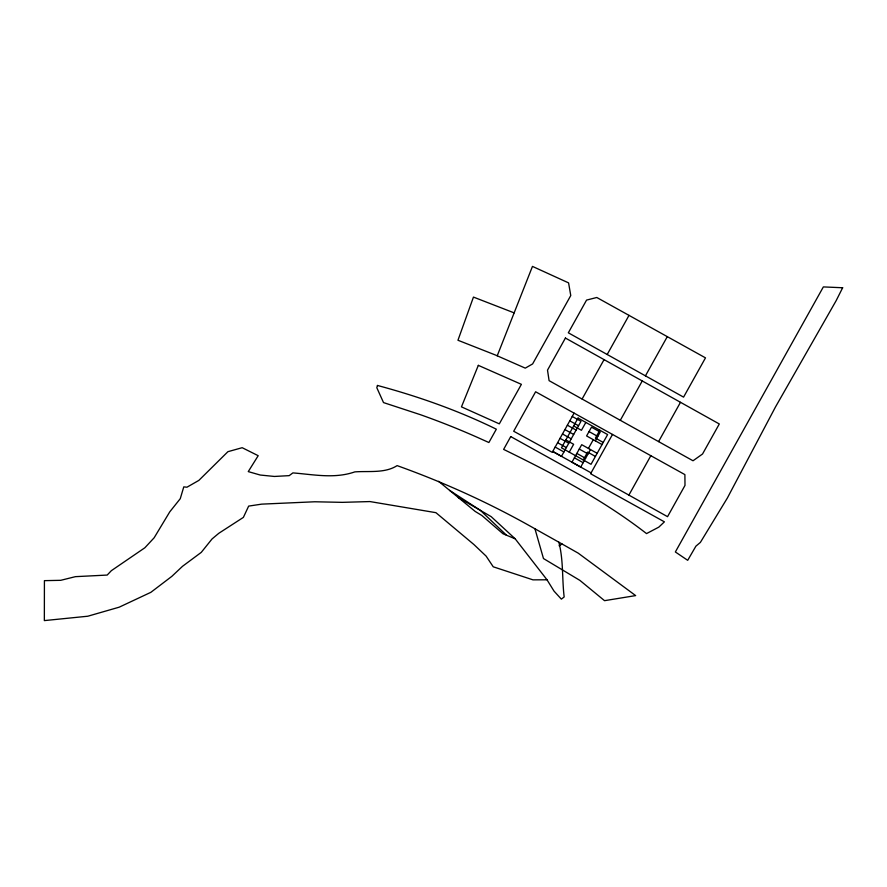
<?xml version="1.0" encoding="UTF-8"?>
<svg xmlns="http://www.w3.org/2000/svg" width="887" height="887" viewBox="0 0 887 887"><rect width="100%" height="100%" fill="white"/><g stroke="black" fill="none" stroke-linecap="round" stroke-linejoin="round"><path stroke-width="1.33" d="M497.23 355.776L532.466 266.399L568.578 282.886L570.762 295.548L532.621 363.925L525.27 368.138L495.345 354.977L457.958 340.253L473.458 297.09L514.138 312.867M574.089 413.142L552.235 452.326L513.695 431.248L535.615 391.766L684.897 474.612L684.997 485.411L667.545 516.678L590.598 473.736L612.507 434.453M582.105 399.017L604.069 359.623M607.196 354.49L629.005 315.373L705.487 357.86L683.567 397.132L568.334 332.802L586.562 300.094L596.785 297.489L629.005 315.373M569.254 452.148L573.634 444.287L565.851 439.941M585.83 422.423L581.44 430.295L573.656 425.948M588.425 448.423L593.303 439.686M583.247 459.954L587.637 452.093L595.421 456.439M599.823 430.228L595.443 438.1L603.227 442.447M590.465 449.565L580.708 467.061L571.96 462.182L581.717 444.686L597.173 453.301M595.343 440.817L600.222 432.08L591.485 427.19L586.606 435.938L602.051 444.564M620.312 420.294L642.255 380.955M645.437 375.844L667.29 336.65M628.894 495.079L650.825 455.73M658.575 441.604L680.484 402.31M559.098 545.76L562.07 544.008L578.202 553.144L635.646 595.598L604.535 600.676L579.921 580.408L543.476 558.544L534.95 528.796C490.999 503.749 444.753 482.672 397.11 465.62C384.936 473.492 368.792 470.853 354.855 471.884C334.488 478.958 313.71 474.545 292.887 472.904L289.195 475.643L274.393 476.452L260.235 475.033L248.26 471.607L258.195 455.696L242.173 447.702L227.915 451.683L198.854 480.399L186.98 487.196L183.775 486.885L180.261 498.694L169.761 511.854L154.15 537.777L144.88 547.756L111.341 570.685L107.194 575.064L75.428 576.661L60.715 580.32L44.417 580.652L44.35 620.601L87.802 616.221L119.18 607.185L150.857 592.328L171.834 576.362L182.545 566.283L201.271 552.368L212.071 538.93L218.812 533.287L243.382 517.387L248.659 506.1L261.687 504.138L314.774 501.776L342.349 502.352L369.957 501.565L435.927 512.675L473.858 544.485L486.131 556.127L493.227 566.793L532.976 579.854L547.013 579.799L554.031 591.13L561.349 599.135L564.165 596.973C561.959 578.69 563.544 560.074 558.832 542.179L534.95 528.796M547.013 579.799L515.17 538.808L503.04 533.797L481.818 515.469L475.188 511.433L438.588 481.308M572.237 416.458L580.985 421.336L561.471 456.328L552.723 451.45L591.086 472.86M569.798 420.837L578.546 425.716M589.046 431.57L597.783 436.448M567.358 425.206L576.106 430.084M564.919 429.585L573.667 434.464M562.48 433.954L571.228 438.832M560.041 438.322L568.789 443.201M579.278 449.066L588.026 453.944M557.601 442.702L566.349 447.58M576.838 453.434L585.586 458.313M555.162 447.07L563.91 451.949M574.399 457.814L583.147 462.692M558.832 542.179L562.07 544.008M458.335 497.552L491.187 516.655L515.17 538.808M449.609 490.378L480.432 510.402L506.521 535.227M377.452 385.457L376.809 387.719L383.517 402.587L420.383 414.684A789.552 789.552 0 0 1 477.106 437.236L488.881 442.524L496.332 429.186C458.335 410.559 418.298 396.411 377.452 385.457M478.326 365.355L461.462 406.867L499.314 423.853L521.39 384.337L478.326 365.355M842.65 287.754L836.164 300.638L775.404 407.111L727.329 498.084L700.375 542.412L695.907 546.159L687.702 560.318L675.362 551.969L823.358 286.911L842.65 287.754M510.735 436.581L503.628 449.399C553.322 473.725 602.661 499.569 646.534 533.586L658.819 527.133L664.407 521.844L510.735 436.581M565.418 338.047L547.512 370.134L549.086 380.656L693.024 460.774L702.537 454L719.302 423.975L565.418 338.047M578.047 418.076L561.46 447.802L591.03 464.3L607.617 434.575L578.047 418.076"/></g></svg>
